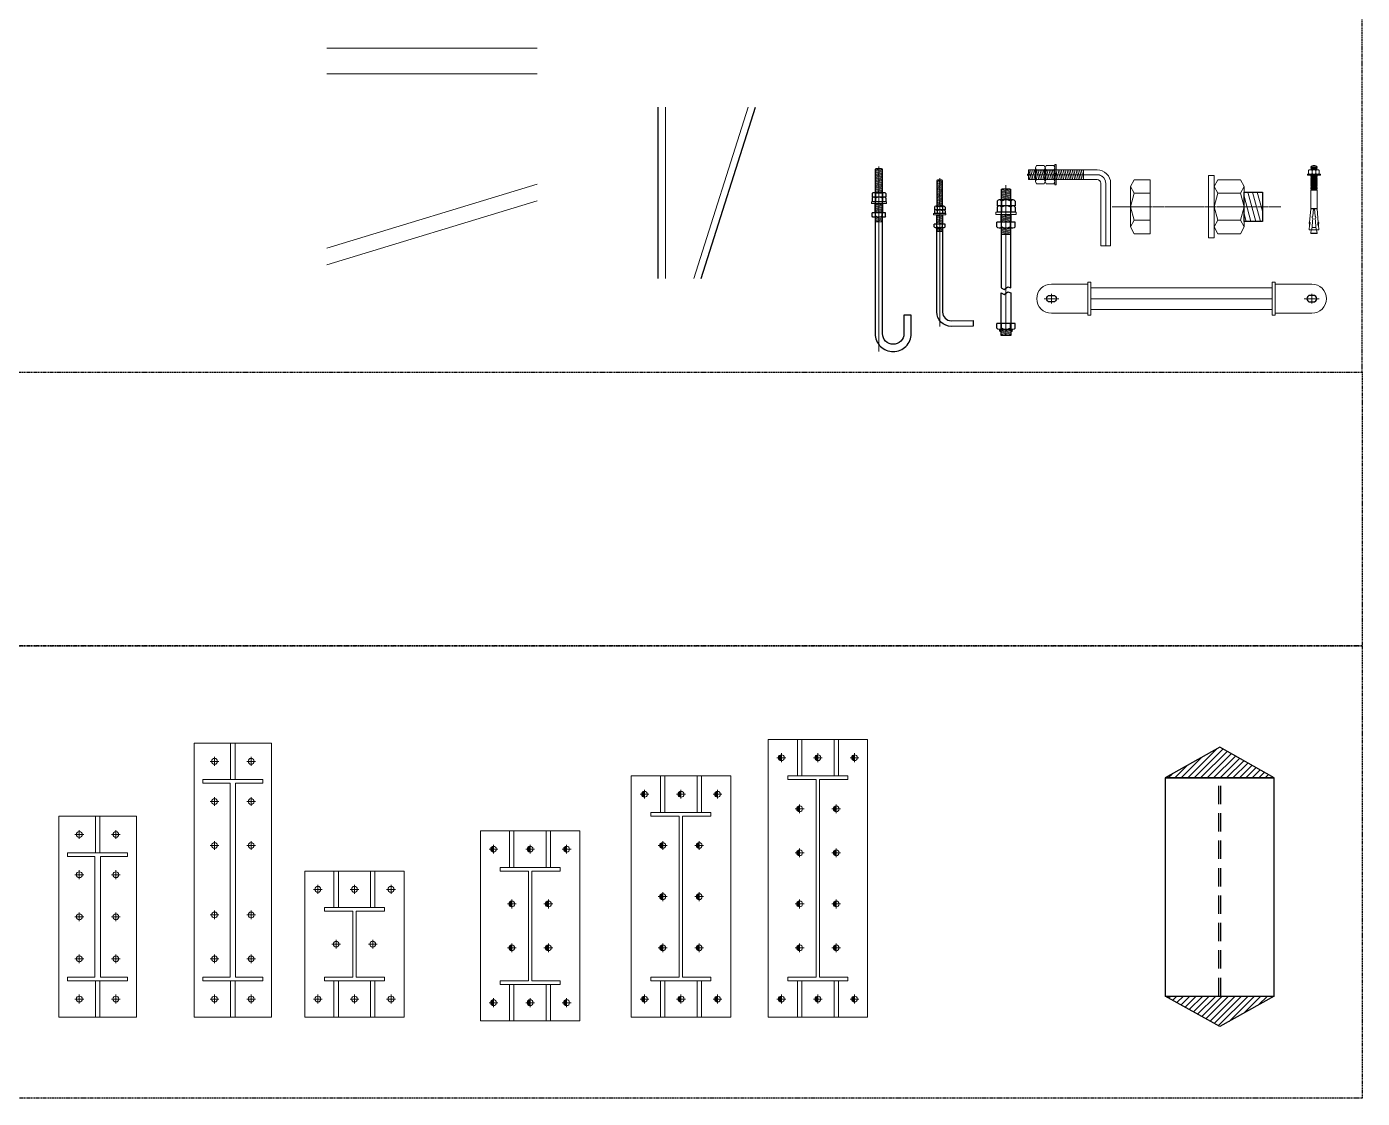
# Model space of a CAD drawing. Header units: millimetres. Extents: x -11032 to 59139, y 0 to 22926.
# Drawn here: x 50101 to 53754, y 15158 to 18089 of the extents above; entities that cross this region are included whole.
import ezdxf

# ---------------------------------------------------------------- set-up
doc = ezdxf.new("R2010")
doc.units = ezdxf.units.MM
for name, pattern in [('$0$HIDDEN2_DBIM', [4.7625, 3.175, -1.5875]), ('CENTER', [2, 1.25, -0.25, 0.25, -0.25]), ('CENTER2', [28.575, 19.05, -3.175, 3.175, -3.175]), ('DASHED2', [0.375, 0.25, -0.125]), ('HIDDEN_DBIM', [2.3807, 1.587, -0.7937])]:
    doc.linetypes.add(name, pattern=pattern)
doc.layers.get('Defpoints').update_dxf_attribs({"color": 1})
for name, color, linetype, lineweight in [('COLUMN-BMB', 1, 'Continuous', 20), ('DCE_Beam', 3, '$0$HIDDEN2_DBIM', 25), ('DCE_net thay', 4, 'Continuous', 20), ('DCE_NetThay', 7, 'Continuous', 18), ('DCE_STEEL PL', 150, 'Continuous', 9), ('DCE_Web', 2, 'Continuous', 20), ('DIM-BMB', 7, 'Continuous', 9), ('DIM-LAYER', 7, 'Continuous', 9), ('GRIDLINE-BMB', 251, 'CENTER', 5), ('GRIDLINE-LAYER', 251, 'CENTER', 5), ('HATCH-BMB', 8, 'Continuous', 5), ('kata_grid', 8, 'CENTER', 5), ('kata_net manh_white', 7, 'Continuous', 5), ('kata_net thay_red', 1, 'Continuous', 20), ('kata_plate', 150, 'Continuous', 13), ('S-Bolt', 1, 'Continuous', 9)]:
    doc.layers.add(name, color=color, linetype=linetype, lineweight=lineweight)
doc.layers.add('DCE_Flange', color=4, linetype='Continuous')
doc.layers.add('DCE_NetKhuat', color=3, linetype='HIDDEN_DBIM')
doc.layers.add('HATCH-LAYER', color=7, linetype='Continuous', lineweight=5, true_color=0x5c5c5c)
doc.styles.add('Dce_Text', font='roman.shx', dxfattribs={"width": 0.8, "bigfont": 'vnh.shx'})
pattern_1 = [(195, (-2.956, 0), (7.7646, -28.9778), [])]
pattern_2 = [(195, (-2000.814, -2e-13), (7.76457, -28.97777), [])]

# ---------------------------------------------------------------- blocks, each defined once
blk = doc.blocks.new('*U237')
at = {"layer": 'kata_net manh_white', "linetype": 'Continuous', "lineweight": 0}
for p, q in [((-14.78, 14.4), (-11.085, 16.4)), ((-11.085, 16.4), (-7.39, 14.4)), ((-7.39, 14.4), (0, 16.4)), ((7.39, 14.4), (0, 16.4)), ((11.085, 16.4), (7.39, 14.4)), ((14.78, 14.4), (11.085, 16.4)), ((-14.78, 2), (-11.085, 0)), ((-11.085, 0), (-7.39, 2)), ((-7.39, 2), (0, 0)), ((7.39, 2), (0, 0)), ((11.085, 0), (7.39, 2)), ((14.78, 2), (11.085, 0))]:
    blk.add_line(p, q, dxfattribs=at)
for points in [[(-11.085, 16.4), (11.085, 16.4)], [(-14.78, 2), (-14.78, 14.4)], [(-7.39, 14.4), (-7.39, 2)], [(7.39, 14.4), (7.39, 2)], [(14.78, 2), (14.78, 14.4)], [(-11.085, 0), (11.085, 0)]]:
    blk.add_lwpolyline(points, dxfattribs=at)
blk = doc.blocks.new('*U241')
at = {"layer": 'kata_net manh_white', "linetype": 'Continuous', "lineweight": 0}
for p, q in [((-14.78, 8.75), (-11.085, 10.75)), ((-14.78, 0), (-14.78, 8.75)), ((-11.085, 10.75), (-7.39, 8.75)), ((-7.39, 8.75), (0, 10.75)), ((7.39, 8.75), (0, 10.75)), ((11.085, 10.75), (7.39, 8.75)), ((14.78, 8.75), (11.085, 10.75)), ((14.78, 0), (14.78, 8.75))]:
    blk.add_line(p, q, dxfattribs=at)
for points in [[(-11.085, 10.75), (11.085, 10.75)], [(-7.39, 8.75), (-7.39, 0)], [(7.39, 8.75), (7.39, 0)], [(-14.78, 0), (14.78, 0)]]:
    blk.add_lwpolyline(points, dxfattribs=at)
blk = doc.blocks.new('*U275')
at = {"layer": 'HATCH-BMB'}
h = blk.add_hatch(dxfattribs=at)
h.set_pattern_fill('ANSI31', color=256, scale=20, angle=330)
h.set_pattern_definition([(15, (-25929.7196, 12860.24), (-0.64704761, 2.41481457), [])])
h.paths.add_polyline_path([(8, -61.37), (-8, -61.37), (-8, -51.37), (8, -51.37)])
blk.add_lwpolyline([(8, -61.37), (-8, -61.37), (-8, -51.37), (8, -51.37)], close=True)
at = {"layer": 'DIM-BMB', "linetype": 'Continuous', "lineweight": 0}
blk.add_lwpolyline([(-17, -31.87), (17, -31.87), (17, -34.97), (-17, -34.97)], close=True, dxfattribs=at)
at = {"layer": 'kata_grid', "linetype": 'CENTER2'}
for p, q in [((0, 20.75), (0, -71.37)), ((0, 17.95), (0, -66.87))]:
    blk.add_line(p, q, dxfattribs=at)
at = {"layer": 'HATCH-BMB', "color": 6}
blk.add_blockref('*U241', (0, 0), dxfattribs=at)
at = {"layer": 'HATCH-BMB', "color": 6, "xscale": -1, "rotation": 180}
blk.add_blockref('*U237', (0, -34.97), dxfattribs=at)
blk = doc.blocks.new('*U310')
at = {"layer": 'DCE_NetThay', "color": 4}
for p, q in [((-417.5, 0), (-417.5, 575)), ((0, 0), (175.2, 575))]:
    blk.add_line(p, q, dxfattribs=at)
at = {"layer": 'DCE_NetThay', "color": 2}
for p, q in [((-347.3, 0), (-347.3, 575)), ((-45.7, 0), (129.5, 575))]:
    blk.add_line(p, q, dxfattribs=at)
blk = doc.blocks.new('*U298')
h = blk.add_hatch(color=256)
h.dxf.hatch_style = 1
h.paths.add_polyline_path([(-135, -2943), (-174, -2943, 0.891969), (-135, -2982)])
h = blk.add_hatch(color=256)
h.dxf.hatch_style = 1
h.paths.add_polyline_path([(135, -2943), (174, -2943, -0.891969), (135, -2982)])
at = {"layer": 'HATCH-LAYER'}
h = blk.add_hatch(dxfattribs=at)
h.set_pattern_fill('ANSI31', color=256, scale=240, angle=150)
h.set_pattern_definition([(195, (-6582.75, -340), (7.76457, -28.97777), [])])
h.paths.add_polyline_path([(135, 881), (103, 900), (-103, 900), (-135, 881), (-135, 610), (135, 610)])
h = blk.add_hatch(dxfattribs=at)
h.set_pattern_fill('ANSI31', color=256, scale=240, angle=150)
h.set_pattern_definition([(195, (-6582.75, -40), (7.76457, -28.97777), [])])
h.paths.add_polyline_path([(-135, 210), (135, 210), (135, 0), (-135, 0)])
h = blk.add_hatch(dxfattribs=at)
h.set_pattern_fill('ANSI31', color=256, scale=240, angle=150)
h.set_pattern_definition([(195, (-2e-05, 0), (7.7646, -28.9778), [])])
h.paths.add_polyline_path([(-135, -169), (135, -169), (135, -340), (-135, -340)])
h = blk.add_hatch(dxfattribs=at)
h.set_pattern_fill('ANSI31', color=256, scale=240, angle=150)
h.set_pattern_definition([(195, (-6582.75, 530.978), (7.76457, -28.97777), [])])
h.paths.add_polyline_path([(135, -2943), (0, -2943), (0, -3100), (135, -3100)])
h.paths.add_polyline_path([(0, -2943), (-135, -2943), (-135, -3100), (0, -3100)])
at = {"ltscale": 5}
for p, q in [((-244, 574), (-244, 441)), ((255, 441), (-244, 441)), ((-244, 405), (-244, 272)), ((193, 610), (-182, 610)), ((193, 441), (-182, 441)), ((-119, 574), (-119, 441)), ((-119, 405), (-119, 272)), ((130, 574), (130, 441)), ((130, 405), (130, 272)), ((255, 574), (255, 441)), ((255, 405), (255, 272)), ((249, 0), (-249, 0)), ((-249, -133), (-249, 0)), ((255, 272), (-244, 272)), ((-125, -133), (-125, 0)), ((125, -133), (125, 0)), ((249, -133), (249, 0)), ((187, -169), (-187, -169)), ((249, -2774), (-249, -2774)), ((-249, -2907), (-249, -2774)), ((-125, -2907), (-125, -2774)), ((125, -2907), (125, -2774)), ((249, -2907), (249, -2774)), ((187, -2943), (-187, -2943))]:
    blk.add_line(p, q, dxfattribs=at)
for points in [[(135, -1796), (135, 881), (103, 900), (-103, 900), (-135, 881), (-135, -1796), (-52, -1845), (47, -1771)], [(-135, -2943), (135, -2943), (135, -3100), (-135, -3100)]]:
    blk.add_lwpolyline(points, close=True)
for points in [[(255, 574, 0.57735), (130, 574, 0.288675), (-119, 574, 0.57735), (-244, 574)], [(255, 405, 0.57735), (130, 405, 0.288675), (-119, 405, 0.57735), (-244, 405)], [(249, -133, -0.57735), (125, -133, -0.288675), (-125, -133, -0.57735), (-249, -133)], [(249, -2907, -0.57735), (125, -2907, -0.288675), (-125, -2907, -0.57735), (-249, -2907)]]:
    blk.add_lwpolyline(points, format="xyb", dxfattribs=at)
blk.add_lwpolyline([(-135, -3100), (-135, -1932), (-52, -1982), (47, -1907), (135, -1932), (135, -3100)])
for centre, start, end in [((-152, -2961), 141.536, 308.464), ((152, -2961), 231.536, 38.464)]:
    blk.add_arc(centre, 27.9, start, end)
at = {"layer": 'Defpoints'}
blk.add_lwpolyline([(-135, 210), (135, 210), (135, 0), (-135, 0)], close=True, dxfattribs=at)
at = {"layer": 'DIM-LAYER'}
blk.add_lwpolyline([(278, 272), (278, 210), (-278, 210), (-278, 272)], close=True, dxfattribs=at)
at = {"layer": 'GRIDLINE-LAYER', "ltscale": 8}
blk.add_line((0, 1011), (0, -3100), dxfattribs=at)
at = {"layer": 'HATCH-LAYER'}
for points in [[(135, 881), (103, 900), (-103, 900), (-135, 881), (-135, 610), (135, 610), (135, 881)], [(-135, -169), (135, -169), (135, -340), (-135, -340)]]:
    blk.add_lwpolyline(points, close=True, dxfattribs=at)
blk = doc.blocks.new('*U299')
at = {"layer": 'HATCH-LAYER'}
h = blk.add_hatch(dxfattribs=at)
h.set_pattern_fill('ANSI31', color=256, scale=240, angle=150)
h.set_pattern_definition(pattern_1)
h.paths.add_polyline_path([(-80, 1189), (-61, 1200), (61, 1200), (80, 1189), (80, 487), (-80, 487)])
h = blk.add_hatch(dxfattribs=at)
h.set_pattern_fill('ANSI31', color=256, scale=240, angle=150)
h.set_pattern_definition(pattern_1)
h.paths.add_polyline_path([(80, 250), (-80, 250), (-80, 0), (80, 0)])
h = blk.add_hatch(dxfattribs=at)
h.set_pattern_fill('ANSI31', color=256, scale=200, angle=150)
h.set_pattern_definition([(195, (-3618.394, -657.889), (6.47048, -24.14815), [])])
h.paths.add_polyline_path([(-80, -100), (0, -100), (0, -201), (-80, -201)])
h.paths.add_polyline_path([(0, -100), (80, -100), (80, -201), (0, -201)])
at = {"ltscale": 5}
for p, q in [((-151, 466), (-151, 387)), ((-151, 387), (145, 387)), ((-151, 366), (-151, 287)), ((-114, 487), (108, 487)), ((-114, 387), (108, 387)), ((-77, 466), (-77, 387)), ((-77, 366), (-77, 287)), ((71, 466), (71, 387)), ((71, 366), (71, 287)), ((145, 466), (145, 387)), ((145, 366), (145, 287)), ((-151, 287), (145, 287)), ((-148, 0), (148, 0)), ((-148, -79), (-148, 0)), ((-74, -79), (-74, 0)), ((-111, -100), (111, -100)), ((74, -79), (74, 0)), ((148, -79), (148, 0))]:
    blk.add_line(p, q, dxfattribs=at)
blk.add_lwpolyline([(-80, 1189), (-61, 1200), (61, 1200), (80, 1189), (80, 487), (-80, 487), (-80, 1189)], close=True)
for points in [[(-151, 466, -0.57735), (-77, 466, -0.288675), (71, 466, -0.57735), (145, 466)], [(-151, 366, -0.57735), (-77, 366, -0.288675), (71, 366, -0.57735), (145, 366)], [(-148, -79, 0.57735), (-74, -79, 0.288675), (74, -79, 0.57735), (148, -79)]]:
    blk.add_lwpolyline(points, format="xyb", dxfattribs=at)
blk.add_lwpolyline([(-80, -100), (-80, -2408, -0.415609), (-315, -2642), (-920, -2639), (-920, -2794), (-316, -2798, 0.416126), (80, -2404), (80, -100)], format="xyb")
at = {"layer": 'Defpoints', "color": 7}
blk.add_lwpolyline([(80, 250), (-80, 250), (-80, 0), (80, 0)], close=True, dxfattribs=at)
at = {"layer": 'DIM-LAYER'}
blk.add_lwpolyline([(-165, 287), (-165, 250), (165, 250), (165, 287)], close=True, dxfattribs=at)
at = {"layer": 'GRIDLINE-LAYER', "ltscale": 8}
blk.add_line((0, 1254), (-1, -2800), dxfattribs=at)
at = {"layer": 'HATCH-LAYER'}
blk.add_lwpolyline([(80, -100), (-80, -100), (-80, -201), (80, -201)], close=True, dxfattribs=at)
blk = doc.blocks.new('*U305')
at = {"layer": 'DCE_Flange'}
for p, q in [((0, 0), (0, 468.5)), ((117.9, 0), (265.7, 468.5))]:
    blk.add_line(p, q, dxfattribs=at)
at = {"layer": 'DCE_Web'}
for p, q in [((20, 0), (20, 468.5)), ((97.9, 0), (245.7, 468.5))]:
    blk.add_line(p, q, dxfattribs=at)
blk = doc.blocks.new('M1')
for p, q in [((-1.12, 0.15), (1.12, 0.15)), ((-1.12, 0.15), (-1.12, 0)), ((-1.12, 0), (1.12, 0)), ((-0.9, 0.8), (-0.83, 0.9)), ((-0.9, 0.8), (-0.9, 0.25)), ((-0.9, 0.25), (-0.83, 0.15)), ((-0.83, 0.9), (0.83, 0.9)), ((-0.55, 1.4), (0.55, 1.4)), ((-0.55, 1.4), (-0.44, 1.3)), ((-0.55, 1.2), (-0.44, 1.3)), ((-0.55, 1.2), (-0.44, 1.1)), ((-0.55, 1.2), (0.55, 1.2)), ((-0.55, 1), (-0.44, 1.1)), ((-0.55, 1), (-0.44, 0.9)), ((-0.55, 1), (0.55, 1)), ((-0.3, 0.8), (-0.3, 0.25)), ((0.3, 0.8), (0.3, 0.25)), ((0.55, 1.4), (0.44, 1.3)), ((0.44, 1.3), (0.55, 1.2)), ((0.55, 1.2), (0.44, 1.1)), ((0.44, 1.1), (0.55, 1)), ((0.55, 1), (0.44, 0.9)), ((0.9, 0.8), (0.83, 0.9)), ((0.9, 0.25), (0.83, 0.15)), ((0.9, 0.8), (0.9, 0.25)), ((1.12, 0.15), (1.12, 0))]:
    blk.add_line(p, q)
at = {"ltscale": 0.75}
blk.add_line((-0.44, 1.1), (0.44, 1.1), dxfattribs=at)
for points in [[(-0.9, 0.8, -0.325), (-0.3, 0.8, -0.325), (0.3, 0.8, -0.325), (0.9, 0.8, -0.325)], [(-0.9, 0.25, 0.325), (-0.3, 0.25, 0.325), (0.3, 0.25, 0.325), (0.9, 0.25, 0.325)]]:
    blk.add_lwpolyline(points, format="xyb")
for centre, radius, start, end in [((0, 0.86), 0.774, 44.3223, 135.6777), ((0, 30.96), 29.67, 269.1439, 270.8561), ((-0.34, 4.88), 3.98, 268.4903, 271.5097), ((-0.46, 4.78), 3.98, 283.026, 283.1135)]:
    blk.add_arc(centre, radius, start, end)
blk = doc.blocks.new('*U288')
at = {"layer": 'S-Bolt', "color": 8, "lineweight": -2}
for p, q in [((-8.9, 0), (-7.5, -1.2)), ((-7.5, -1.2), (-8.9, -2.5)), ((-8.9, -2.5), (-7.5, -3.8)), ((-7.5, -3.8), (-8.9, -5.1)), ((-8.9, -5.1), (-7.5, -6.3)), ((-7.5, -6.3), (-8.9, -7.6)), ((-8.9, -7.6), (-7.5, -8.8)), ((-7.5, -8.8), (-8.9, -10.1)), ((-8.9, -10.1), (-7.5, -11.3)), ((-7.5, -11.3), (-8.9, -12.6)), ((-8.9, -12.6), (-7.5, -13.9)), ((-7.5, -13.9), (-8.9, -15.2)), ((-8.9, -15.2), (-7.5, -16.4)), ((-7.5, -16.4), (-8.9, -17.7)), ((-8.9, -17.7), (-7.5, -18.9)), ((-7.5, -18.9), (-8.9, -20.2)), ((-8.9, -20.2), (-7.5, -21.4)), ((-7.5, -21.4), (-8.9, -22.7)), ((-8.9, -22.7), (-7.5, -24)), ((-7.5, -24), (-8.9, -25.3)), ((-8.9, -25.3), (-7.5, -26.5)), ((-7.5, -26.5), (-8.9, -27.8)), ((-8.9, -27.8), (-7.5, -29)), ((-7.5, -29), (-8.9, -30.3)), ((-8.9, -30.3), (-7.5, -31.5)), ((-7.5, -31.5), (-8.9, -32.8)), ((-8.9, -32.8), (-7.5, -34.1)), ((-7.5, -34.1), (-8.9, -35.4)), ((-8.9, -35.4), (-7.5, -36.6)), ((8.9, 0), (7.5, -1.2)), ((7.5, -1.2), (8.9, -2.5)), ((8.9, -2.5), (7.5, -3.8)), ((7.5, -3.8), (8.9, -5.1)), ((8.9, -5.1), (7.5, -6.3)), ((7.5, -6.3), (8.9, -7.6)), ((8.9, -7.6), (7.5, -8.8)), ((7.5, -8.8), (8.9, -10.1)), ((8.9, -10.1), (7.5, -11.3)), ((7.5, -11.3), (8.9, -12.6)), ((8.9, -12.6), (7.5, -13.9)), ((7.5, -13.9), (8.9, -15.2)), ((8.9, -15.2), (7.5, -16.4)), ((7.5, -16.4), (8.9, -17.7)), ((8.9, -17.7), (7.5, -18.9)), ((7.5, -18.9), (8.9, -20.2)), ((8.9, -20.2), (7.5, -21.4)), ((7.5, -21.4), (8.9, -22.7)), ((8.9, -22.7), (7.5, -24)), ((7.5, -24), (8.9, -25.3)), ((8.9, -25.3), (7.5, -26.5)), ((7.5, -26.5), (8.9, -27.8)), ((8.9, -27.8), (7.5, -29)), ((7.5, -29), (8.9, -30.3)), ((8.9, -30.3), (7.5, -31.5)), ((7.5, -31.5), (8.9, -32.8)), ((8.9, -32.8), (7.5, -34.1)), ((7.5, -34.1), (8.9, -35.4)), ((8.9, -35.4), (7.5, -36.6)), ((-7.5, -36.6), (-8.9, -37.9)), ((-8.9, -37.9), (-7.5, -39.1)), ((-7.5, -39.1), (-8.9, -40.4)), ((-8.9, -40.4), (-7.5, -41.6)), ((7.5, -36.6), (8.9, -37.9)), ((8.9, -37.9), (7.5, -39.1)), ((7.5, -39.1), (8.9, -40.4)), ((8.9, -40.4), (7.5, -41.6))]:
    blk.add_line(p, q, dxfattribs=at)
at = {"layer": 'S-Bolt'}
for p, q in [((-8.9, -92), (-8.9, -41.6)), ((-8.9, -41.6), (8.9, -41.6)), ((8.9, -92), (8.9, -41.6)), ((-8.8, -92), (-11.7, -130)), ((-8.9, -91.4), (8.9, -91.4)), ((-8.9, -92), (8.9, -92)), ((-8.9, -92.7), (8.9, -92.7)), ((-8.8, -92), (8.8, -92)), ((8.8, -92), (11.7, -130)), ((-13.2, -149.3), (-12.2, -136.6)), ((5.4, -143.3), (-5.4, -143.3)), ((13.2, -149.3), (12.2, -136.6)), ((-13.2, -149.3), (13.2, -149.3)), ((-8.7, -158.7), (8.7, -158.7)), ((-8.7, -159.7), (8.7, -159.7))]:
    blk.add_line(p, q, dxfattribs=at)
for points in [[(-5.8, -149.3), (-3.4, -117.9, -0.774597), (-3.1, -112.8), (-1.5, -92.7)], [(5.8, -149.3), (3.4, -117.9, 0.774597), (3.1, -112.8), (1.5, -92.7)], [(7.1, -149.3), (8.8, -159.2, -0.456412), (8.1, -160), (-8.1, -160, -0.456412), (-8.8, -159.2), (-7.1, -149.3)]]:
    blk.add_lwpolyline(points, format="xyb", dxfattribs=at)
for points in [[(-12.2, -136.6), (-10.9, -136.7), (-10.4, -130.1), (-13, -129.9)], [(12.2, -136.6), (10.9, -136.7), (10.4, -130.1), (13, -129.9)]]:
    blk.add_lwpolyline(points, close=True, dxfattribs=at)
at = {"layer": 'S-Bolt', "color": 8, "lineweight": -2}
for centre, start, end in [((-7.3, 81.5), 268.937, 280.1382), ((-7.3, 79), 268.937, 280.1382), ((-7.3, 76.4), 268.937, 280.1382), ((-7.3, 73.9), 268.937, 280.1382), ((-7.3, 71.4), 268.937, 280.1382), ((-7.3, 68.9), 268.937, 280.1382), ((-7.3, 66.3), 268.937, 280.1382), ((-7.3, 63.8), 268.937, 280.1382), ((-7.3, 61.3), 268.937, 280.1382), ((-7.3, 58.8), 268.937, 280.1382), ((-7.3, 56.2), 268.937, 280.1382), ((-7.3, 53.7), 268.937, 280.1382), ((-7.3, 51.2), 268.937, 280.1382), ((-7.3, 48.7), 268.937, 280.1382), ((-5.6, 82.7), 268.6932, 279.898), ((-5.6, 80.2), 268.6932, 279.898), ((-5.6, 77.7), 268.6932, 279.898), ((-5.6, 75.1), 268.6932, 279.898), ((-5.6, 72.6), 268.6932, 279.898), ((-5.6, 70.1), 268.6932, 279.898), ((-5.6, 67.6), 268.6932, 279.898), ((-5.6, 65), 268.6932, 279.898), ((-5.6, 62.5), 268.6932, 279.898), ((-5.6, 60), 268.6932, 279.898), ((-5.6, 57.5), 268.6932, 279.898), ((-5.6, 54.9), 268.6932, 279.898), ((-5.6, 52.4), 268.6932, 279.898), ((-5.6, 49.9), 268.6932, 279.898), ((-5.6, 47.4), 268.6932, 279.898), ((-7.3, 46.1), 268.937, 280.1382), ((-7.3, 43.6), 268.937, 280.1382), ((-5.6, 44.8), 268.6932, 279.898), ((-5.6, 42.3), 268.6932, 279.898)]:
    blk.add_arc(centre, 84, start, end, dxfattribs=at)
at = {"layer": 'S-Bolt', "xscale": 16, "yscale": 16, "zscale": 16}
blk.add_blockref('M1', (0, 0), dxfattribs=at)
at = {"color": 7, "ltscale": 0.5, "style": 'Dce_Text', "width": 0.8, "flags": 1}
blk.add_attdef('SL', (1.2, 0.4), '', height=0.2, dxfattribs=at)
blk = doc.blocks.new('*U296')
at = {"layer": 'HATCH-LAYER'}
h = blk.add_hatch(dxfattribs=at)
h.set_pattern_fill('ANSI31', color=256, scale=240, angle=150)
h.set_pattern_definition(pattern_2)
h.paths.add_polyline_path([(-100, 1186), (-76, 1200), (76, 1200), (100, 1186), (100, 547), (-100, 547)])
h = blk.add_hatch(dxfattribs=at)
h.set_pattern_fill('ANSI31', color=256, scale=240, angle=150)
h.set_pattern_definition(pattern_2)
h.paths.add_polyline_path([(100, 250), (-100, 250), (-100, 0), (100, 0)])
h = blk.add_hatch(dxfattribs=at)
h.set_pattern_fill('ANSI31', color=256, scale=240, angle=150)
h.set_pattern_definition(pattern_1)
h.paths.add_polyline_path([(100, -125), (-100, -125), (-100, -252), (100, -252)])
for p, q in [((-100, 1186), (-76, 1200)), ((-76, 1200), (76, 1200)), ((76, 1200), (100, 1186))]:
    blk.add_line(p, q)
at = {"ltscale": 5}
for p, q in [((-189, 520), (-189, 421)), ((-189, 421), (181, 421)), ((-189, 395), (-189, 296)), ((-143, 547), (135, 547)), ((-143, 421), (135, 421)), ((-96, 520), (-96, 421)), ((-96, 395), (-96, 296)), ((88, 520), (88, 421)), ((88, 395), (88, 296)), ((181, 520), (181, 421)), ((181, 395), (181, 296)), ((-189, 296), (181, 296)), ((-185, 0), (185, 0)), ((-185, -99), (-185, 0)), ((-139, -125), (139, -125)), ((-92, -99), (-92, 0)), ((92, -99), (92, 0)), ((185, -99), (185, 0))]:
    blk.add_line(p, q, dxfattribs=at)
for points in [[(-392, -3800, -0.414214), (-885, -3308), (-885, -2800), (-685, -2800), (-685, -3308, 0.414214), (-392, -3600, 0.414214), (-100, -3308), (-100, 1186)], [(100, 1186), (100, -3308, -0.414214), (-392, -3800)]]:
    blk.add_lwpolyline(points, format="xyb")
blk.add_lwpolyline([(-100, 1186), (-76, 1200), (76, 1200), (100, 1186), (100, 547), (-100, 547)], close=True)
for points in [[(-189, 520, -0.57735), (-96, 520, -0.288675), (88, 520, -0.57735), (181, 520)], [(-189, 395, -0.57735), (-96, 395, -0.288675), (88, 395, -0.57735), (181, 395)], [(-185, -99, 0.57735), (-92, -99, 0.288675), (92, -99, 0.57735), (185, -99)]]:
    blk.add_lwpolyline(points, format="xyb", dxfattribs=at)
at = {"layer": 'Defpoints'}
blk.add_lwpolyline([(100, 250), (-100, 250), (-100, 0), (100, 0)], close=True, dxfattribs=at)
at = {"layer": 'DIM-LAYER'}
blk.add_lwpolyline([(-206, 296), (-206, 250), (206, 250), (206, 296)], close=True, dxfattribs=at)
at = {"layer": 'GRIDLINE-LAYER', "ltscale": 8}
blk.add_line((0, 1267), (0, -3800), dxfattribs=at)
at = {"layer": 'HATCH-LAYER'}
blk.add_lwpolyline([(100, -125), (-100, -125), (-100, -252), (100, -252)], close=True, dxfattribs=at)
blk = doc.blocks.new('*U257')
at = {"layer": 'DIM-BMB', "linetype": 'Continuous', "lineweight": 0}
for p, q in [((-25.29, 23.85), (-18.9675, 26.3)), ((-25.29, 2.45), (-18.9675, 0)), ((-18.9675, 26.3), (-12.645, 23.85)), ((-18.9675, 0), (-12.645, 2.45)), ((-12.645, 23.85), (0, 26.3)), ((-12.645, 2.45), (0, 0)), ((12.645, 23.85), (0, 26.3)), ((12.645, 2.45), (0, 0)), ((18.9675, 26.3), (12.645, 23.85)), ((18.9675, 0), (12.645, 2.45)), ((25.29, 23.85), (18.9675, 26.3)), ((25.29, 2.45), (18.9675, 0))]:
    blk.add_line(p, q, dxfattribs=at)
for points in [[(-25.29, 2.45), (-25.29, 23.85)], [(-18.9675, 26.3), (18.9675, 26.3)], [(-12.645, 23.85), (-12.645, 2.45)], [(12.645, 23.85), (12.645, 2.45)], [(25.29, 2.45), (25.29, 23.85)], [(-18.9675, 0), (18.9675, 0)]]:
    blk.add_lwpolyline(points, dxfattribs=at)
blk = doc.blocks.new('*U297')
at = {"layer": 'HATCH-BMB', "transparency": 33554539}
h = blk.add_hatch(dxfattribs=at)
h.set_pattern_fill('ANSI31', color=256, scale=1.5, angle=420)
h.set_pattern_definition([(105, (-3744708.5204, -988010.286), (-4.6002217477, -1.2326257023), [])])
h.paths.add_polyline_path([(0, -13.5), (150, -13.5), (150, 13.5), (0, 13.5)])
blk.add_lwpolyline([(0, 13.5), (0, -13.5), (187.3, -13.5, -0.414214), (197.3, -23.5), (197.3, -194.4), (224.3, -194.4), (224.3, -23.5, 0.414214), (187.3, 13.5)], format="xyb", close=True)
at = {"layer": 'Defpoints', "color": 6}
blk.add_circle((0, 0), 2.52, dxfattribs=at)
at = {"layer": 'DIM-BMB', "linetype": 'Continuous', "lineweight": 0}
blk.add_lwpolyline([(75, 28), (75, -28), (71.6, -28), (71.6, 28)], close=True, dxfattribs=at)
at = {"layer": 'DIM-BMB'}
blk.add_lwpolyline([(150, 13.5), (150, -13.5)], dxfattribs=at)
at = {"layer": 'GRIDLINE-BMB'}
blk.add_lwpolyline([(210.8, -194.4), (210.8, -23.5, 0.414214), (187.3, 0), (0, 0)], format="xyb", dxfattribs=at)
at = {"layer": 'HATCH-BMB', "color": 6, "rotation": 90.00000000000001}
for p in [(45.3, 0), (71.6, 0)]:
    blk.add_blockref('*U257', p, dxfattribs=at)
blk = doc.blocks.new('*U272')
at = {"layer": 'kata_net manh_white', "linetype": 'Continuous'}
h = blk.add_hatch(color=256, dxfattribs=at)
edge = h.paths.add_edge_path()
edge.add_ellipse((-100, 330), major_axis=(-8, 0), ratio=1, start_angle=270.0441, end_angle=450.0441)
edge.add_line((-100, 322), (-100, 338))
h = blk.add_hatch(color=256, dxfattribs=at)
edge = h.paths.add_edge_path()
edge.add_ellipse((0, 330), major_axis=(-8, 0), ratio=1, start_angle=270.0441, end_angle=450.0441)
edge.add_line((0, 322), (0, 338))
h = blk.add_hatch(color=256, dxfattribs=at)
edge = h.paths.add_edge_path()
edge.add_ellipse((100, 330), major_axis=(-8, 0), ratio=1, start_angle=270.0441, end_angle=450.0441)
edge.add_line((100, 322), (100, 338))
h = blk.add_hatch(color=256, dxfattribs=at)
edge = h.paths.add_edge_path()
edge.add_ellipse((-50, 190), major_axis=(-8, 0), ratio=1, start_angle=270.0441, end_angle=450.0441)
edge.add_line((-50, 182), (-50, 198))
h = blk.add_hatch(color=256, dxfattribs=at)
edge = h.paths.add_edge_path()
edge.add_ellipse((50, 190), major_axis=(-8, 0), ratio=1, start_angle=270.0441, end_angle=450.0441)
edge.add_line((50, 182), (50, 198))
h = blk.add_hatch(color=256, dxfattribs=at)
edge = h.paths.add_edge_path()
edge.add_ellipse((-50, 70), major_axis=(-8, 0), ratio=1, start_angle=270.0441, end_angle=450.0441)
edge.add_line((-50, 62), (-50, 78))
h = blk.add_hatch(color=256, dxfattribs=at)
edge = h.paths.add_edge_path()
edge.add_ellipse((50, 70), major_axis=(-8, 0), ratio=1, start_angle=270.0441, end_angle=450.0441)
edge.add_line((50, 62), (50, 78))
h = blk.add_hatch(color=256, dxfattribs=at)
edge = h.paths.add_edge_path()
edge.add_ellipse((-50, -70), major_axis=(-8, 0), ratio=1, start_angle=270.0441, end_angle=450.0441)
edge.add_line((-50, -78), (-50, -62))
h = blk.add_hatch(color=256, dxfattribs=at)
edge = h.paths.add_edge_path()
edge.add_ellipse((50, -70), major_axis=(-8, 0), ratio=1, start_angle=270.0441, end_angle=450.0441)
edge.add_line((50, -78), (50, -62))
h = blk.add_hatch(color=256, dxfattribs=at)
edge = h.paths.add_edge_path()
edge.add_ellipse((-50, -190), major_axis=(-8, 0), ratio=1, start_angle=-90.0441, end_angle=89.9559, ccw=False)
edge.add_line((-50, -182), (-50, -198))
h = blk.add_hatch(color=256, dxfattribs=at)
edge = h.paths.add_edge_path()
edge.add_ellipse((50, -190), major_axis=(-8, 0), ratio=1, start_angle=-90.0441, end_angle=89.9559, ccw=False)
edge.add_line((50, -182), (50, -198))
h = blk.add_hatch(color=256, dxfattribs=at)
edge = h.paths.add_edge_path()
edge.add_ellipse((-100, -330), major_axis=(-8, 0), ratio=1, start_angle=270.0441, end_angle=450.0441)
edge.add_line((-100, -338), (-100, -322))
h = blk.add_hatch(color=256, dxfattribs=at)
edge = h.paths.add_edge_path()
edge.add_ellipse((0, -330), major_axis=(-8, 0), ratio=1, start_angle=270.0441, end_angle=450.0441)
edge.add_line((0, -338), (0, -322))
h = blk.add_hatch(color=256, dxfattribs=at)
edge = h.paths.add_edge_path()
edge.add_ellipse((100, -330), major_axis=(-8, 0), ratio=1, start_angle=270.0441, end_angle=450.0441)
edge.add_line((100, -338), (100, -322))
at = {"layer": 'kata_net manh_white'}
for points in [[(-88, 330), (-112, 330)], [(-100, 342), (-100, 318)], [(12, 330), (-12, 330)], [(0, 342), (0, 318)], [(112, 330), (88, 330)], [(100, 342), (100, 318)], [(-38, 190), (-62, 190)], [(-50, 202), (-50, 178)], [(62, 190), (38, 190)], [(50, 202), (50, 178)], [(-50, 82), (-50, 58)], [(50, 82), (50, 58)], [(-38, 70), (-62, 70)], [(62, 70), (38, 70)], [(-38, -70), (-62, -70)], [(-50, -58), (-50, -82)], [(62, -70), (38, -70)], [(50, -58), (50, -82)], [(-50, -202), (-50, -178)], [(50, -202), (50, -178)], [(-38, -190), (-62, -190)], [(62, -190), (38, -190)], [(-100, -318), (-100, -342)], [(0, -318), (0, -342)], [(100, -318), (100, -342)], [(-88, -330), (-112, -330)], [(12, -330), (-12, -330)], [(112, -330), (88, -330)]]:
    blk.add_lwpolyline(points, dxfattribs=at)
for centre in [(-100, 330), (0, 330), (100, 330), (-50, 190), (50, 190), (-50, 70), (50, 70), (-50, -70), (50, -70), (-100, -330), (0, -330), (100, -330)]:
    blk.add_ellipse(centre, major_axis=(-8, 0), ratio=1, start_param=3.142362255831332, end_param=9.42554756301092, dxfattribs=at)
at = {"layer": 'kata_net manh_white', "extrusion": (0, 0, -1)}
for centre in [(-50, -190), (50, -190)]:
    blk.add_ellipse(centre, major_axis=(-8, 0), ratio=1, start_param=3.142362255831332, end_param=9.42554756301092, dxfattribs=at)
at = {"layer": 'kata_net thay_red', "linetype": 'ByBlock', "ltscale": 500}
for p, q in [((82, 280), (-82, 280)), ((-82, 280), (-82, 270)), ((-82, 270), (-4.5, 270)), ((-4.5, 270), (-4.5, -270)), ((4.5, 270), (82, 270)), ((4.5, -270), (4.5, 270)), ((82, 270), (82, 280)), ((-4.5, -270), (-82, -270)), ((-82, -270), (-82, -280)), ((-82, -280), (82, -280)), ((82, -270), (4.5, -270)), ((82, -280), (82, -270))]:
    blk.add_line(p, q, dxfattribs=at)
at = {"layer": 'kata_plate'}
for p, q in [((-56, 280), (-56, 380)), ((-56, 380), (-44, 380)), ((-44, 380), (-44, 280)), ((44, 280), (44, 380)), ((44, 380), (56, 380)), ((56, 380), (56, 280))]:
    blk.add_line(p, q, dxfattribs=at)
blk.add_lwpolyline([(-136, -380), (136, -380), (136, 380), (-136, 380)], close=True, dxfattribs=at)
for points in [[(-56, -280), (-56, -380)], [(-44, -280), (-44, -380)], [(44, -280), (44, -380)], [(56, -280), (56, -380)]]:
    blk.add_lwpolyline(points, dxfattribs=at)
blk = doc.blocks.new('*U270')
at = {"layer": 'kata_net manh_white', "linetype": 'Continuous'}
h = blk.add_hatch(color=256, dxfattribs=at)
edge = h.paths.add_edge_path()
edge.add_ellipse((-100, 210), major_axis=(-8, 0), ratio=1, start_angle=270.0441, end_angle=450.0441)
edge.add_line((-100, 202), (-100, 218))
h = blk.add_hatch(color=256, dxfattribs=at)
edge = h.paths.add_edge_path()
edge.add_ellipse((0, 210), major_axis=(-8, 0), ratio=1, start_angle=270.0441, end_angle=450.0441)
edge.add_line((0, 202), (0, 218))
h = blk.add_hatch(color=256, dxfattribs=at)
edge = h.paths.add_edge_path()
edge.add_ellipse((100, 210), major_axis=(-8, 0), ratio=1, start_angle=270.0441, end_angle=450.0441)
edge.add_line((100, 202), (100, 218))
h = blk.add_hatch(color=256, dxfattribs=at)
edge = h.paths.add_edge_path()
edge.add_ellipse((-50, 60), major_axis=(-8, 0), ratio=1, start_angle=270.0441, end_angle=450.0441)
edge.add_line((-50, 52), (-50, 68))
h = blk.add_hatch(color=256, dxfattribs=at)
edge = h.paths.add_edge_path()
edge.add_ellipse((50, 60), major_axis=(-8, 0), ratio=1, start_angle=270.0441, end_angle=450.0441)
edge.add_line((50, 52), (50, 68))
h = blk.add_hatch(color=256, dxfattribs=at)
edge = h.paths.add_edge_path()
edge.add_ellipse((-50, -60), major_axis=(-8, 0), ratio=1, start_angle=-90.0441, end_angle=89.9559, ccw=False)
edge.add_line((-50, -52), (-50, -68))
h = blk.add_hatch(color=256, dxfattribs=at)
edge = h.paths.add_edge_path()
edge.add_ellipse((50, -60), major_axis=(-8, 0), ratio=1, start_angle=-90.0441, end_angle=89.9559, ccw=False)
edge.add_line((50, -52), (50, -68))
h = blk.add_hatch(color=256, dxfattribs=at)
edge = h.paths.add_edge_path()
edge.add_ellipse((-100, -210), major_axis=(-8, 0), ratio=1, start_angle=270.0441, end_angle=450.0441)
edge.add_line((-100, -218), (-100, -202))
h = blk.add_hatch(color=256, dxfattribs=at)
edge = h.paths.add_edge_path()
edge.add_ellipse((0, -210), major_axis=(-8, 0), ratio=1, start_angle=270.0441, end_angle=450.0441)
edge.add_line((0, -218), (0, -202))
h = blk.add_hatch(color=256, dxfattribs=at)
edge = h.paths.add_edge_path()
edge.add_ellipse((100, -210), major_axis=(-8, 0), ratio=1, start_angle=270.0441, end_angle=450.0441)
edge.add_line((100, -218), (100, -202))
at = {"layer": 'kata_net manh_white'}
for points in [[(-100, 222), (-100, 198)], [(0, 222), (0, 198)], [(100, 222), (100, 198)], [(-88, 210), (-112, 210)], [(12, 210), (-12, 210)], [(112, 210), (88, 210)], [(-38, 60), (-62, 60)], [(-50, 72), (-50, 48)], [(62, 60), (38, 60)], [(50, 72), (50, 48)], [(-38, -60), (-62, -60)], [(-50, -72), (-50, -48)], [(62, -60), (38, -60)], [(50, -72), (50, -48)], [(-88, -210), (-112, -210)], [(-100, -198), (-100, -222)], [(12, -210), (-12, -210)], [(0, -198), (0, -222)], [(112, -210), (88, -210)], [(100, -198), (100, -222)]]:
    blk.add_lwpolyline(points, dxfattribs=at)
for centre in [(-100, 210), (0, 210), (100, 210), (-50, 60), (50, 60), (-100, -210), (0, -210), (100, -210)]:
    blk.add_ellipse(centre, major_axis=(-8, 0), ratio=1, start_param=3.142362255831332, end_param=9.42554756301092, dxfattribs=at)
at = {"layer": 'kata_net manh_white', "extrusion": (0, 0, -1)}
for centre in [(-50, -60), (50, -60)]:
    blk.add_ellipse(centre, major_axis=(-8, 0), ratio=1, start_param=3.142362255831332, end_param=9.42554756301092, dxfattribs=at)
at = {"layer": 'kata_net thay_red', "linetype": 'ByBlock', "ltscale": 500}
for p, q in [((82, 160), (-82, 160)), ((-82, 160), (-82, 150)), ((-82, 150), (-4.5, 150)), ((-4.5, 150), (-4.5, -150)), ((4.5, 150), (82, 150)), ((4.5, -150), (4.5, 150)), ((82, 150), (82, 160)), ((-4.5, -150), (-82, -150)), ((-82, -150), (-82, -160)), ((-82, -160), (82, -160)), ((82, -150), (4.5, -150)), ((82, -160), (82, -150))]:
    blk.add_line(p, q, dxfattribs=at)
at = {"layer": 'kata_plate'}
for p, q in [((-56, 160), (-56, 260)), ((-56, 260), (-44, 260)), ((-44, 260), (-44, 160)), ((44, 160), (44, 260)), ((44, 260), (56, 260)), ((56, 260), (56, 160))]:
    blk.add_line(p, q, dxfattribs=at)
blk.add_lwpolyline([(-136, -260), (136, -260), (136, 260), (-136, 260)], close=True, dxfattribs=at)
for points in [[(-56, -160), (-56, -260)], [(-44, -160), (-44, -260)], [(44, -160), (44, -260)], [(56, -160), (56, -260)]]:
    blk.add_lwpolyline(points, dxfattribs=at)
blk = doc.blocks.new('*U271')
at = {"layer": 'kata_net manh_white', "linetype": 'Continuous'}
h = blk.add_hatch(color=256, dxfattribs=at)
edge = h.paths.add_edge_path()
edge.add_ellipse((-100, 280), major_axis=(-8, 0), ratio=1, start_angle=270.0441, end_angle=450.0441)
edge.add_line((-100, 272), (-100, 288))
h = blk.add_hatch(color=256, dxfattribs=at)
edge = h.paths.add_edge_path()
edge.add_ellipse((0, 280), major_axis=(-8, 0), ratio=1, start_angle=270.0441, end_angle=450.0441)
edge.add_line((0, 272), (0, 288))
h = blk.add_hatch(color=256, dxfattribs=at)
edge = h.paths.add_edge_path()
edge.add_ellipse((100, 280), major_axis=(-8, 0), ratio=1, start_angle=270.0441, end_angle=450.0441)
edge.add_line((100, 272), (100, 288))
h = blk.add_hatch(color=256, dxfattribs=at)
edge = h.paths.add_edge_path()
edge.add_ellipse((-50, 140), major_axis=(-8, 0), ratio=1, start_angle=270.0441, end_angle=450.0441)
edge.add_line((-50, 132), (-50, 148))
h = blk.add_hatch(color=256, dxfattribs=at)
edge = h.paths.add_edge_path()
edge.add_ellipse((50, 140), major_axis=(-8, 0), ratio=1, start_angle=270.0441, end_angle=450.0441)
edge.add_line((50, 132), (50, 148))
h = blk.add_hatch(color=256, dxfattribs=at)
edge = h.paths.add_edge_path()
edge.add_ellipse((-50, 0), major_axis=(-8, 0), ratio=1, start_angle=270.0441, end_angle=450.0441)
edge.add_line((-50, -8), (-50, 8))
h = blk.add_hatch(color=256, dxfattribs=at)
edge = h.paths.add_edge_path()
edge.add_ellipse((50, 0), major_axis=(-8, 0), ratio=1, start_angle=270.0441, end_angle=450.0441)
edge.add_line((50, -8), (50, 8))
h = blk.add_hatch(color=256, dxfattribs=at)
edge = h.paths.add_edge_path()
edge.add_ellipse((-50, -140), major_axis=(-8, 0), ratio=1, start_angle=-90.0441, end_angle=89.9559, ccw=False)
edge.add_line((-50, -132), (-50, -148))
h = blk.add_hatch(color=256, dxfattribs=at)
edge = h.paths.add_edge_path()
edge.add_ellipse((50, -140), major_axis=(-8, 0), ratio=1, start_angle=-90.0441, end_angle=89.9559, ccw=False)
edge.add_line((50, -132), (50, -148))
h = blk.add_hatch(color=256, dxfattribs=at)
edge = h.paths.add_edge_path()
edge.add_ellipse((-100, -280), major_axis=(-8, 0), ratio=1, start_angle=270.0441, end_angle=450.0441)
edge.add_line((-100, -288), (-100, -272))
h = blk.add_hatch(color=256, dxfattribs=at)
edge = h.paths.add_edge_path()
edge.add_ellipse((0, -280), major_axis=(-8, 0), ratio=1, start_angle=270.0441, end_angle=450.0441)
edge.add_line((0, -288), (0, -272))
h = blk.add_hatch(color=256, dxfattribs=at)
edge = h.paths.add_edge_path()
edge.add_ellipse((100, -280), major_axis=(-8, 0), ratio=1, start_angle=270.0441, end_angle=450.0441)
edge.add_line((100, -288), (100, -272))
at = {"layer": 'kata_net manh_white'}
for points in [[(-88, 280), (-112, 280)], [(-100, 292), (-100, 268)], [(12, 280), (-12, 280)], [(0, 292), (0, 268)], [(112, 280), (88, 280)], [(100, 292), (100, 268)], [(-50, 152), (-50, 128)], [(50, 152), (50, 128)], [(-38, 140), (-62, 140)], [(62, 140), (38, 140)], [(-38, 0), (-62, 0)], [(-50, 12), (-50, -12)], [(62, 0), (38, 0)], [(50, 12), (50, -12)], [(-38, -140), (-62, -140)], [(-50, -152), (-50, -128)], [(62, -140), (38, -140)], [(50, -152), (50, -128)], [(-88, -280), (-112, -280)], [(-100, -268), (-100, -292)], [(12, -280), (-12, -280)], [(0, -268), (0, -292)], [(112, -280), (88, -280)], [(100, -268), (100, -292)]]:
    blk.add_lwpolyline(points, dxfattribs=at)
for centre in [(-100, 280), (0, 280), (100, 280), (-50, 140), (50, 140), (-50, 0), (50, 0), (-100, -280), (0, -280), (100, -280)]:
    blk.add_ellipse(centre, major_axis=(-8, 0), ratio=1, start_param=3.142362255831332, end_param=9.42554756301092, dxfattribs=at)
at = {"layer": 'kata_net manh_white', "extrusion": (0, 0, -1)}
for centre in [(-50, -140), (50, -140)]:
    blk.add_ellipse(centre, major_axis=(-8, 0), ratio=1, start_param=3.142362255831332, end_param=9.42554756301092, dxfattribs=at)
at = {"layer": 'kata_net thay_red', "linetype": 'ByBlock', "ltscale": 500}
for p, q in [((82, 230), (-82, 230)), ((-82, 230), (-82, 220)), ((-82, 220), (-4.5, 220)), ((-4.5, 220), (-4.5, -220)), ((4.5, 220), (82, 220)), ((4.5, -220), (4.5, 220)), ((82, 220), (82, 230)), ((-4.5, -220), (-82, -220)), ((-82, -220), (-82, -230)), ((-82, -230), (82, -230)), ((82, -220), (4.5, -220)), ((82, -230), (82, -220))]:
    blk.add_line(p, q, dxfattribs=at)
at = {"layer": 'kata_plate'}
for p, q in [((-56, 230), (-56, 330)), ((-56, 330), (-44, 330)), ((-44, 330), (-44, 230)), ((44, 230), (44, 330)), ((44, 330), (56, 330)), ((56, 330), (56, 230))]:
    blk.add_line(p, q, dxfattribs=at)
blk.add_lwpolyline([(-136, -330), (136, -330), (136, 330), (-136, 330)], close=True, dxfattribs=at)
for points in [[(-56, -230), (-56, -330)], [(-44, -230), (-44, -330)], [(44, -230), (44, -330)], [(56, -230), (56, -330)]]:
    blk.add_lwpolyline(points, dxfattribs=at)
blk = doc.blocks.new('*U285')
at = {"layer": 'COLUMN-BMB', "linetype": 'ByBlock', "ltscale": 500}
for p, q in [((-82, 175), (-82, 165)), ((82, 175), (82, 165)), ((-82, -175), (-82, -165)), ((82, -175), (82, -165))]:
    blk.add_line(p, q, dxfattribs=at)
at = {"layer": 'kata_net manh_white'}
for points in [[(-38, 225), (-62, 225)], [(-50, 237), (-50, 213)], [(62, 225), (38, 225)], [(50, 237), (50, 213)], [(-38, 115), (-62, 115)], [(-50, 127), (-50, 103)], [(62, 115), (38, 115)], [(50, 127), (50, 103)], [(-38, 0), (-62, 0)], [(-50, 12), (-50, -12)], [(62, 0), (38, 0)], [(50, 12), (50, -12)], [(-50, -103), (-50, -127)], [(50, -103), (50, -127)], [(-38, -115), (-62, -115)], [(62, -115), (38, -115)], [(-50, -213), (-50, -237)], [(50, -213), (50, -237)], [(-38, -225), (-62, -225)], [(62, -225), (38, -225)]]:
    blk.add_lwpolyline(points, dxfattribs=at)
for centre in [(-50, 225), (50, 225), (-50, 115), (50, 115), (-50, 0), (50, 0), (-50, -115), (50, -115), (-50, -225), (50, -225)]:
    blk.add_ellipse(centre, major_axis=(-8, 0), ratio=1, start_param=3.142362255831332, end_param=9.42554756301092, dxfattribs=at)
at = {"layer": 'kata_net thay_red', "linetype": 'ByBlock', "ltscale": 500}
for p, q in [((82, 175), (-82, 175)), ((-7.5, 165), (-82, 165)), ((-7.5, 165), (-7.5, -165)), ((7.5, 165), (82, 165)), ((7.5, 165), (7.5, -165)), ((-7.5, -165), (-82, -165)), ((82, -175), (-82, -175)), ((7.5, -165), (82, -165))]:
    blk.add_line(p, q, dxfattribs=at)
at = {"layer": 'kata_plate'}
for p, q in [((-6, 175), (-6, 275)), ((6, 175), (6, 275)), ((106, -63.5), (106, -51.5)), ((-6, -175), (-6, -275)), ((6, -175), (6, -275))]:
    blk.add_line(p, q, dxfattribs=at)
blk.add_lwpolyline([(-106, -275), (106, -275), (106, 275), (-106, 275)], close=True, dxfattribs=at)
blk = doc.blocks.new('*U286')
at = {"layer": 'COLUMN-BMB', "linetype": 'ByBlock', "ltscale": 500}
for p, q in [((-82, 275), (-82, 265)), ((82, 275), (82, 265)), ((-82, -275), (-82, -265)), ((82, -275), (82, -265))]:
    blk.add_line(p, q, dxfattribs=at)
at = {"layer": 'kata_net manh_white'}
for points in [[(-50, 337), (-50, 313)], [(50, 337), (50, 313)], [(-38, 325), (-62, 325)], [(62, 325), (38, 325)], [(-50, 227), (-50, 203)], [(50, 227), (50, 203)], [(-38, 215), (-62, 215)], [(62, 215), (38, 215)], [(-38, 95), (-62, 95)], [(-50, 107), (-50, 83)], [(62, 95), (38, 95)], [(50, 107), (50, 83)], [(-38, -95), (-62, -95)], [(-50, -83), (-50, -107)], [(62, -95), (38, -95)], [(50, -83), (50, -107)], [(-38, -215), (-62, -215)], [(-50, -203), (-50, -227)], [(62, -215), (38, -215)], [(50, -203), (50, -227)], [(-38, -325), (-62, -325)], [(-50, -313), (-50, -337)], [(62, -325), (38, -325)], [(50, -313), (50, -337)]]:
    blk.add_lwpolyline(points, dxfattribs=at)
for centre in [(-50, 325), (50, 325), (-50, 215), (50, 215), (-50, 95), (50, 95), (-50, -95), (50, -95), (-50, -215), (50, -215), (-50, -325), (50, -325)]:
    blk.add_ellipse(centre, major_axis=(-8, 0), ratio=1, start_param=3.142362255831332, end_param=9.42554756301092, dxfattribs=at)
at = {"layer": 'kata_net thay_red', "linetype": 'ByBlock', "ltscale": 500}
for p, q in [((82, 275), (-82, 275)), ((-7.5, 265), (-82, 265)), ((-7.5, 265), (-7.5, -265)), ((7.5, 265), (82, 265)), ((7.5, 265), (7.5, -265)), ((-7.5, -265), (-82, -265)), ((82, -275), (-82, -275)), ((7.5, -265), (82, -265))]:
    blk.add_line(p, q, dxfattribs=at)
at = {"layer": 'kata_plate'}
for p, q in [((-6, 275), (-6, 375)), ((6, 275), (6, 375)), ((-6, -275), (-6, -375)), ((6, -275), (6, -375))]:
    blk.add_line(p, q, dxfattribs=at)
blk.add_lwpolyline([(-106, -375), (106, -375), (106, 375), (-106, 375)], close=True, dxfattribs=at)
blk = doc.blocks.new('Dce_BeamI1')
at = {"ltscale": 500, "transparency": 33554483}
h = blk.add_hatch(dxfattribs=at)
h.set_pattern_fill('ANSI31', color=0, scale=100)
h.set_pattern_definition([(45, (0, -472.223), (-8.83883, 8.83883), [])])
h.paths.add_polyline_path([(149, 524.6), (0, 608.3), (-149, 524.6)])
h = blk.add_hatch(dxfattribs=at)
h.set_pattern_fill('ANSI31', color=0, scale=100)
h.set_pattern_definition([(45, (0, -155.663), (-8.8388, 8.8388), [])])
h.paths.add_polyline_path([(149, -72), (0, -155.7), (-149, -72)])
at = {"color": 0, "ltscale": 500, "transparency": 16777216}
for points in [[(149, 524.6), (0, 608.3), (-149, 524.6)], [(149, -72), (0, -155.7), (-149, -72)]]:
    blk.add_lwpolyline(points, close=True, dxfattribs=at)
at = {"color": 0, "ltscale": 1000, "transparency": 16777216}
blk.add_lwpolyline([(149, -72), (149, 524.6), (-149, 524.6), (-149, -72)], close=True, dxfattribs=at)
at = {"layer": 'DCE_NetKhuat', "linetype": 'DASHED2', "ltscale": 200}
for points in [[(-2.5, -72), (-2.5, 524.6)], [(2.5, -72), (2.5, 524.6)]]:
    blk.add_lwpolyline(points, dxfattribs=at)
blk = doc.blocks.new('Dce_BracingPipe1')
for points in [[(4.5, -9), (-4.5, -9, -1), (-4.5, 9), (4.5, 9, -1)], [(707.4, -9), (716.4, -9, 1), (716.4, 9), (707.4, 9, 1)]]:
    blk.add_lwpolyline(points, format="xyb", close=True)
at = {"layer": 'DCE_STEEL PL'}
for points in [[(0, 40), (100, 40), (100, -40), (0, -40)], [(711.9, 40), (611.9, 40), (611.9, -40), (711.9, -40)]]:
    blk.add_lwpolyline(points, dxfattribs=at)
for points in [[(108, -45), (100, -45), (100, 45), (108, 45)], [(603.9, -45), (611.9, -45), (611.9, 45), (603.9, 45)], [(108, -30), (603.9, -30), (603.9, 30), (108, 30)]]:
    blk.add_lwpolyline(points, close=True, dxfattribs=at)
for centre, start, end in [((0, 0), 90, 270), ((711.9, 0), 270, 90)]:
    blk.add_arc(centre, 40, start, end, dxfattribs=at)
at = {"layer": 'GRIDLINE-BMB', "ltscale": 500}
blk.add_lwpolyline([(108, 0), (603.9, 0)], dxfattribs=at)
at = {"layer": 'HATCH-BMB'}
for points in [[(20.2, 0), (-20.2, 0)], [(0, 13.5), (0, -13.5)], [(691.6, 0), (732.1, 0)], [(711.9, 13.5), (711.9, -13.5)]]:
    blk.add_lwpolyline(points, dxfattribs=at)
blk = doc.blocks.new('*U269')
at = {"layer": 'COLUMN-BMB', "linetype": 'ByBlock', "ltscale": 500}
for p, q in [((-82, 100), (-82, 90)), ((82, 100), (82, 90)), ((-82, -100), (-82, -90)), ((82, -100), (82, -90))]:
    blk.add_line(p, q, dxfattribs=at)
at = {"layer": 'kata_net manh_white'}
for points in [[(-88, 150), (-112, 150)], [(-100, 162), (-100, 138)], [(12, 150), (-12, 150)], [(0, 162), (0, 138)], [(112, 150), (88, 150)], [(100, 162), (100, 138)], [(-38, 0), (-62, 0)], [(-50, 12), (-50, -12)], [(62, 0), (38, 0)], [(50, 12), (50, -12)], [(-100, -138), (-100, -162)], [(0, -138), (0, -162)], [(100, -138), (100, -162)], [(-88, -150), (-112, -150)], [(12, -150), (-12, -150)], [(112, -150), (88, -150)]]:
    blk.add_lwpolyline(points, dxfattribs=at)
for centre in [(-100, 150), (0, 150), (100, 150), (-50, 0), (50, 0), (-100, -150), (0, -150), (100, -150)]:
    blk.add_ellipse(centre, major_axis=(-8, 0), ratio=1, start_param=3.142362255831332, end_param=9.42554756301092, dxfattribs=at)
at = {"layer": 'kata_net thay_red', "linetype": 'ByBlock', "ltscale": 500}
for p, q in [((82, 100), (-82, 100)), ((-4.5, 90), (-82, 90)), ((-4.5, 90), (-4.5, -90)), ((4.5, 90), (82, 90)), ((4.5, 90), (4.5, -90)), ((-4.5, -90), (-82, -90)), ((82, -100), (-82, -100)), ((4.5, -90), (82, -90))]:
    blk.add_line(p, q, dxfattribs=at)
at = {"layer": 'kata_plate'}
for p, q in [((-56, 100), (-56, 200)), ((-56, 200), (-44, 200)), ((-44, 100), (-44, 200)), ((44, 100), (44, 200)), ((44, 200), (56, 200)), ((56, 100), (56, 200)), ((-56, -100), (-56, -200)), ((-44, -100), (-44, -200)), ((44, -100), (44, -200)), ((56, -100), (56, -200))]:
    blk.add_line(p, q, dxfattribs=at)
blk.add_lwpolyline([(-136, -200), (136, -200), (136, 200), (-136, 200)], close=True, dxfattribs=at)
blk = doc.blocks.new('Block_ALL')
at = {"layer": 'DCE_Beam'}
for points in [[(46059.1, 17143.5), (53753.6, 17143.5), (53753.6, 18318.3), (46059.1, 18318.3)], [(46059.1, 17143.5), (53753.6, 17143.5), (53753.6, 16395.4), (46059.1, 16395.4)], [(46059.1, 16395.4), (53753.6, 16395.4), (53753.6, 15158), (46059.1, 15158)]]:
    blk.add_lwpolyline(points, close=True, dxfattribs=at)
at = {"yscale": 0.1, "zscale": 0.1}
for name, p, xscale in [('*U296', (52431.5, 17580.1), -0.1), ('*U299', (52597.8, 17548.9), -0.1), ('*U298', (52779.1, 17554.5), 0.1)]:
    blk.add_blockref(name, p, dxfattribs=dict(at, xscale=xscale))
at = {"xscale": 5.000000000000202, "yscale": 5.000000000000202, "zscale": 5.000000000000202, "rotation": 90}
blk.add_blockref('*U275', (53173.7, 17596.4), dxfattribs=at)
for name, p in [('Dce_BracingPipe1', (52903.4, 17344.9)), ('*U272', (52264.8, 15759.5)), ('*U271', (51890.3, 15709.5)), ('*U270', (51477.6, 15629.5))]:
    blk.add_blockref(name, p)
at = {"color": 4, "transparency": 33554687}
blk.add_blockref('Dce_BeamI1', (53363.9, 15509.7), dxfattribs=at)
at = {"layer": 'COLUMN-BMB'}
for name, p in [('*U286', (50664.7, 15754.5)), ('*U285', (50294.9, 15654.5)), ('*U269', (50997.3, 15579.5))]:
    blk.add_blockref(name, p, dxfattribs=at)
at = {"layer": 'DCE_net thay'}
blk.add_blockref('*U305', (51828, 17399.9), dxfattribs=at)
at = {"layer": 'DCE_NetThay', "xscale": -1, "rotation": 90}
blk.add_blockref('*U310', (51497, 17612.6), dxfattribs=at)
at = {"layer": 'DIM-BMB'}
blk.add_blockref('*U297', (52841, 17683.9), dxfattribs=at)
at = {"layer": 'S-Bolt', "xscale": -1}
blk.add_blockref('*U288', (53621.3, 17682.9), dxfattribs=at)

msp = doc.modelspace()

# ---------------------------------------------------------------- block references
msp.add_blockref('Block_ALL', (0, 0))

doc.saveas('drawing.dxf')
